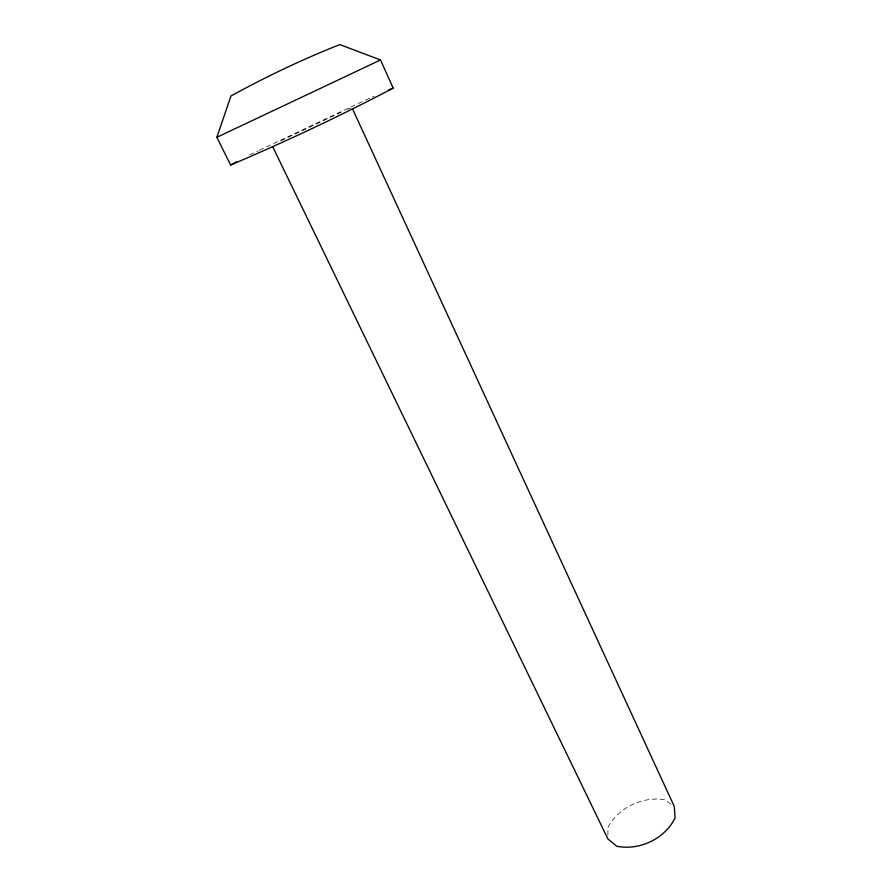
<?xml version="1.0" encoding="UTF-8"?>
<svg xmlns="http://www.w3.org/2000/svg" width="892" height="892" viewBox="0 0 892 892"><rect width="100%" height="100%" fill="white"/><g stroke="black" fill="none" stroke-linecap="round" stroke-linejoin="round"><path stroke-width="0.67" stroke-dasharray="4.46 3.34" d="M607.909 835.079L607.943 827.419C618.591 807.483 642.496 796.21 664.696 799.7L671.174 804.283M249.749 154.996L258.189 150.837M259.394 150.246L364.293 100.662M280.902 140.746L341.681 111.979M365.508 100.116L374.049 96.236M347.724 109.348L350.868 108.055"/><path stroke-width="1.34" d="M216.879 137.301L230.939 95.99C266.095 76.723 302.544 59.285 339.83 44.6L380.516 59.965L393.171 88.107C340.187 116.027 285.752 141.549 230.638 165.02L216.879 137.301L380.516 59.965M230.638 165.02L236.581 161.786M388.466 90.059L393.171 88.107M272.673 146.667L607.887 838.915L616.863 846.307C639.653 850.689 664.863 838.837 675.121 817.841L674.285 806.479L352.507 108.891"/></g></svg>
